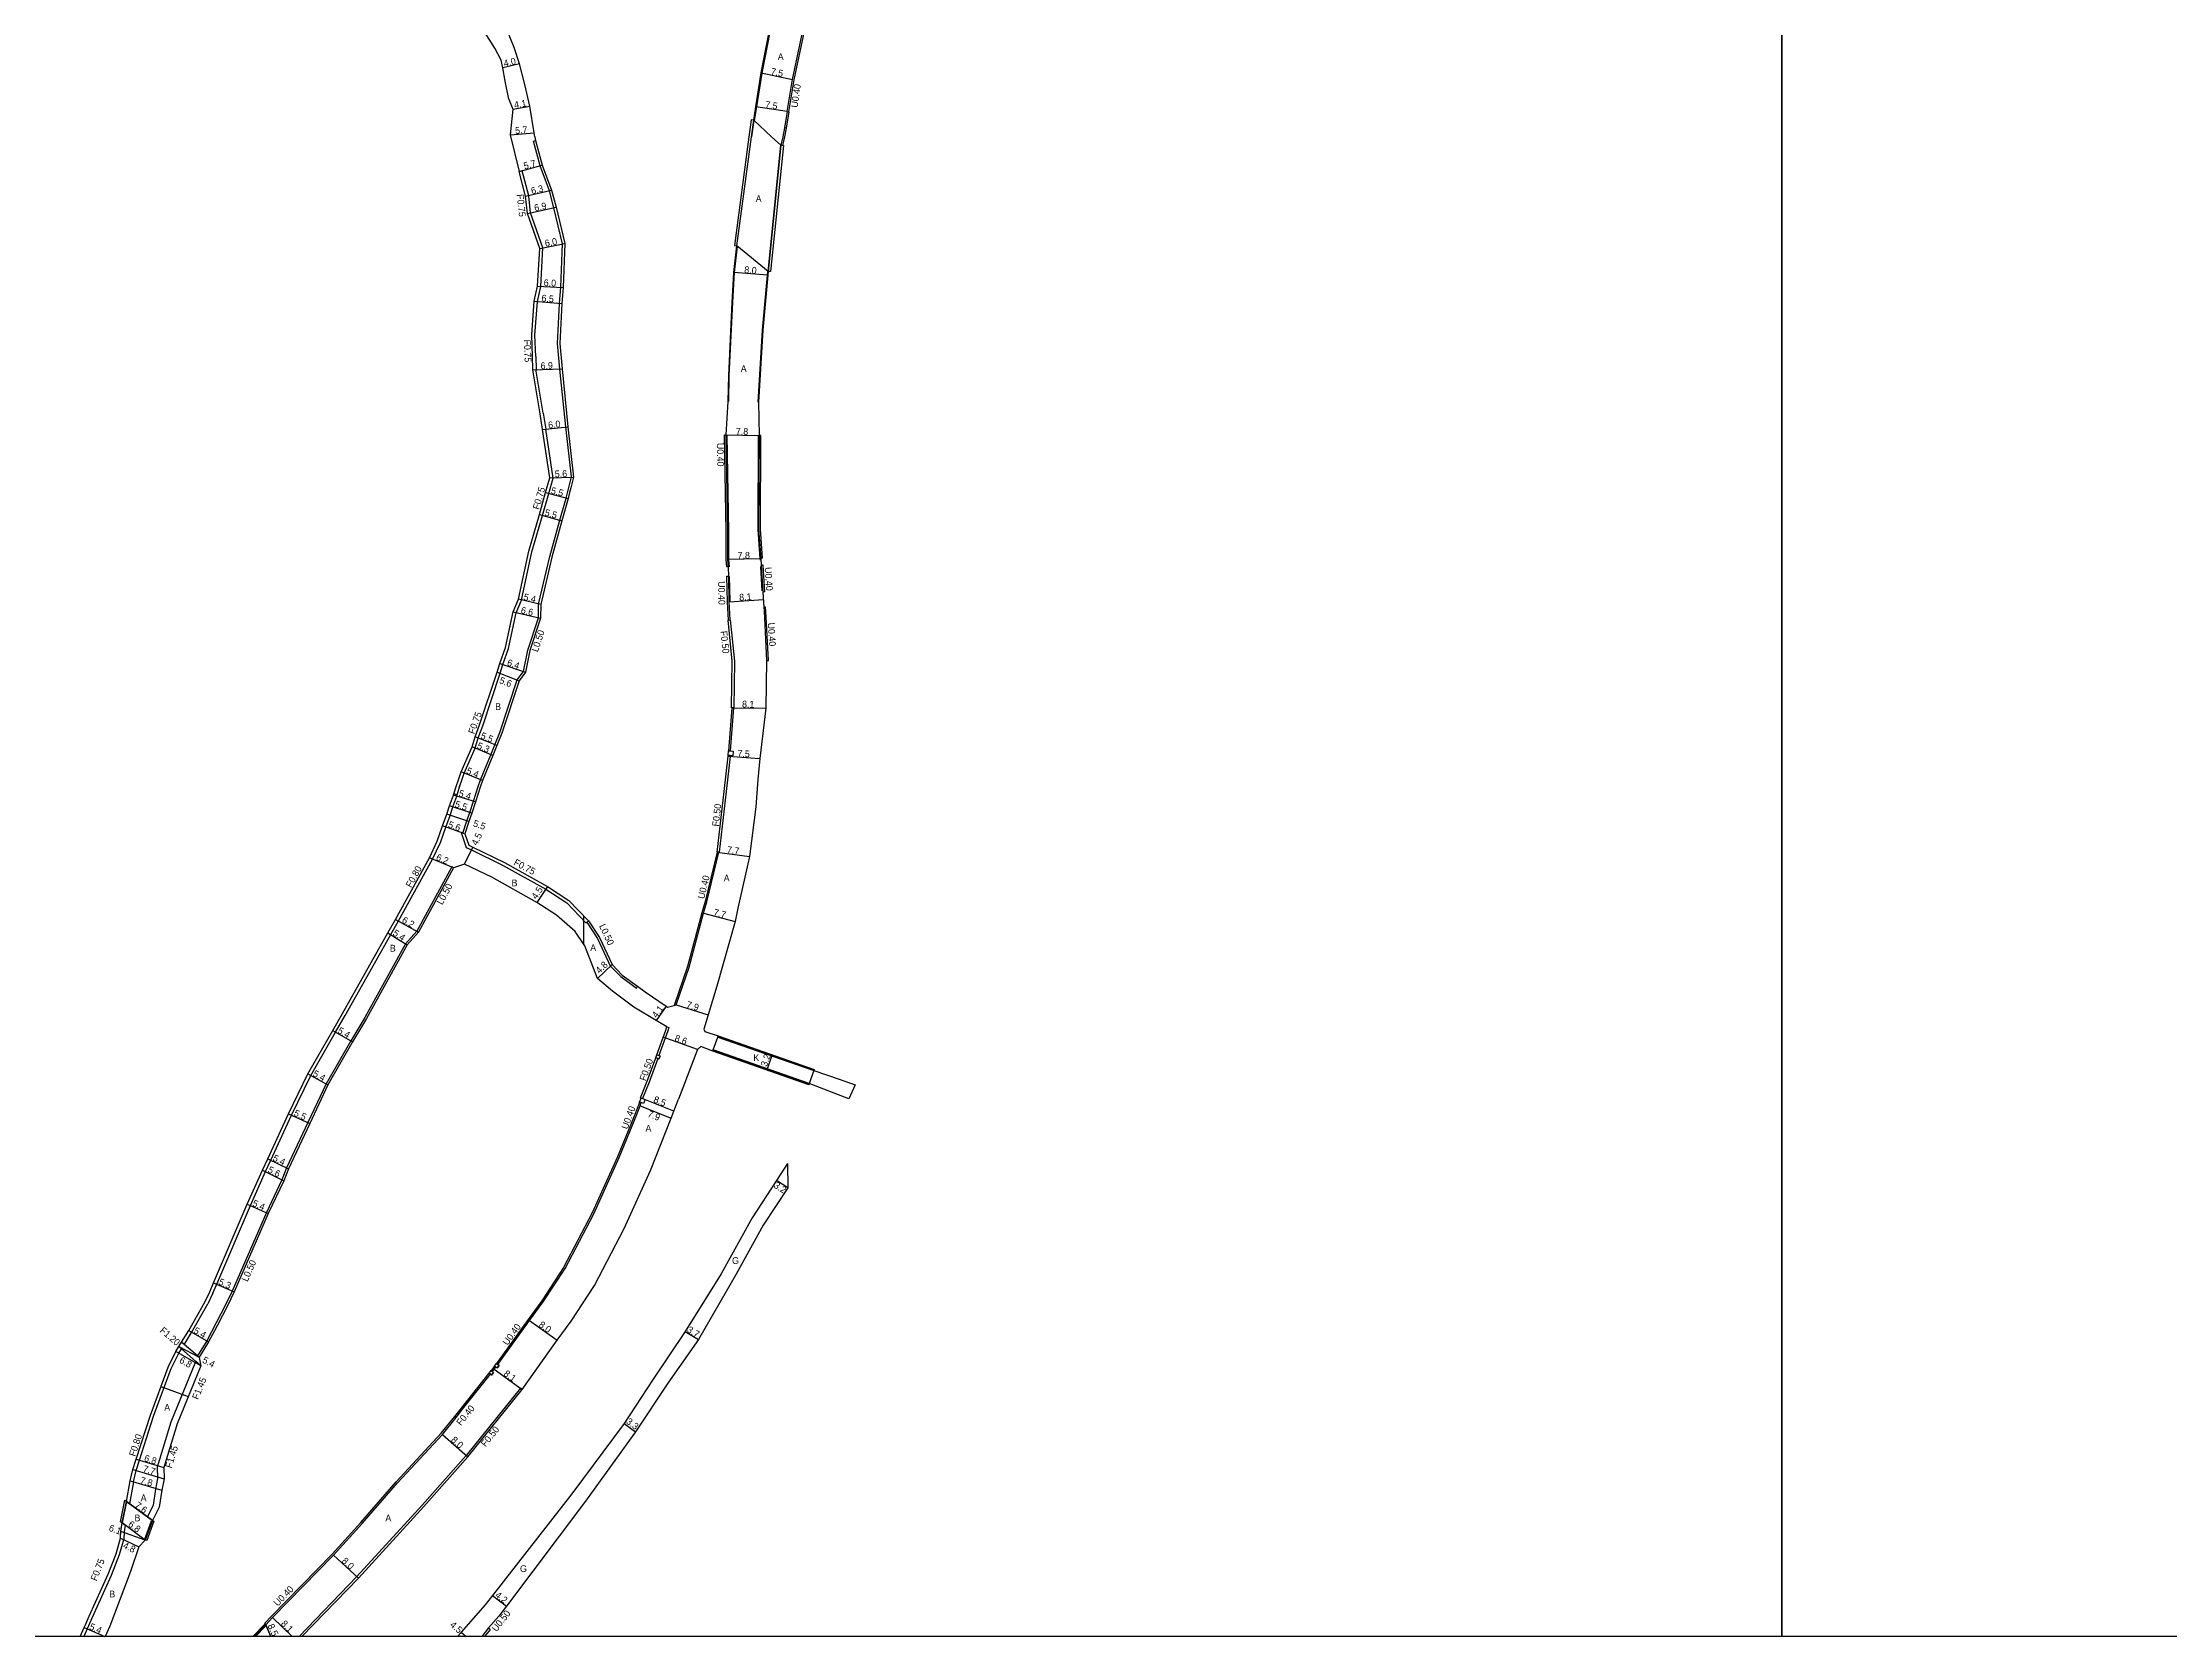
# Model space of a CAD drawing. Header units: metres. Extents: x -20002 to -16000, y -111000 to -108000.
# Drawn here: x -17210 to -16709, y -111000 to -110624 of the extents above; entities that cross this region are included whole.
import ezdxf

# ---------------------------------------------------------------- set-up
doc = ezdxf.new("R2010")
doc.units = ezdxf.units.M
doc.header["$LTSCALE"] = 2.5
for name, color, linetype in [('側溝・桝', 7, 'Continuous'), ('図郭', 7, 'Continuous'), ('幅員', 7, 'Continuous'), ('歩道・分離帯・安全施設', 7, 'Continuous'), ('舗装', 7, 'Continuous'), ('道路', 7, 'Continuous')]:
    doc.layers.add(name, color=color, linetype=linetype)
doc.styles.get("Standard").update_dxf_attribs({"font": ''})
doc.styles.get('Standard').set_extended_font_data('@MS PGothic')

msp = doc.modelspace()

# ---------------------------------------------------------------- linework, layer by layer
at = {"layer": '側溝・桝'}
for points in [[(-17034.22, -110640.34), (-17032.98, -110632.81), (-17026.93, -110604.19), (-17022.39, -110582.44), (-17018.3, -110562.9), (-17017.44, -110559.78)], [(-17034.62, -110640.28), (-17035.24, -110644.14)], [(-17111.11, -110810.52), (-17110.15, -110807.59), (-17109.5, -110805.6), (-17108.64, -110802.97), (-17107.51, -110799.52), (-17106.97, -110797.93), (-17104.49, -110791.99), (-17103.54, -110789.63), (-17102.37, -110786.72), (-17098.27, -110774.3), (-17096.78, -110772.34), (-17095.79, -110767.3), (-17093.3, -110759.73), (-17093.25, -110756.49), (-17090.6, -110745.23), (-17088.26, -110736.67), (-17086.77, -110731.46), (-17085.52, -110726.47), (-17086.83, -110714.66), (-17088.21, -110701.03), (-17088.76, -110694.97), (-17088.3, -110685.52), (-17087.98, -110681.72), (-17087.59, -110671.44), (-17089.62, -110662.98), (-17090.66, -110658.94), (-17092.84, -110653.06), (-17094.45, -110647.22), (-17093.96, -110647.11)], [(-17035.24, -110646.22), (-17035.71, -110648.27), (-17036.11, -110648.23)], [(-17034.85, -110644.22), (-17035.24, -110646.22)], [(-17097.14, -110654.22), (-17097.87, -110654.38)], [(-17093.93, -110698.05), (-17094.1, -110692.99), (-17093.52, -110685.09), (-17092.73, -110681.55), (-17092.22, -110672.43), (-17095.15, -110664.14), (-17095.57, -110660.12), (-17097.14, -110654.22)], [(-17093.93, -110698.05), (-17093.86, -110701.09)], [(-17092.17, -110711.44), (-17093.79, -110701.55), (-17093.86, -110701.09)], [(-17092.17, -110711.44), (-17091.55, -110715.2)], [(-17111.87, -110799.51), (-17111.52, -110798.43), (-17110.79, -110796.32), (-17108.22, -110790.42), (-17107.47, -110788), (-17106.44, -110785.18), (-17102.33, -110772.74), (-17101.67, -110770.74), (-17100.32, -110766.92), (-17098.51, -110758.53), (-17097.28, -110755.54), (-17094.81, -110744.13), (-17092.35, -110735.54), (-17090.87, -110730.36), (-17089.84, -110726.75), (-17091.55, -110715.2)], [(-17048.46, -110747.68), (-17048.86, -110747.69), (-17049, -110745.95), (-17048.99, -110739.44), (-17049.43, -110716.53), (-17049.03, -110716.52)], [(-17040.41, -110745.65), (-17040.94, -110738.81), (-17040.83, -110716.72), (-17041.23, -110716.72)], [(-17040.41, -110745.65), (-17040.81, -110745.68)], [(-17040.31, -110747.27), (-17040.71, -110747.29)], [(-17039.92, -110753.6), (-17040.31, -110747.27)], [(-17048.43, -110760.22), (-17048.71, -110755.94), (-17048.81, -110749.99), (-17048.82, -110749.85), (-17048.42, -110749.85)], [(-17039.92, -110753.6), (-17040.32, -110753.63)], [(-17039.71, -110757.16), (-17040.11, -110757.19)], [(-17039.45, -110769.77), (-17039.05, -110769.74), (-17039.65, -110758.11), (-17039.71, -110757.16)], [(-17048.03, -110760.2), (-17047.06, -110769.9), (-17047.22, -110780.94)], [(-17048.35, -110791.05), (-17047.62, -110780.92)], [(-17048.03, -110792.18), (-17048.04, -110792.31), (-17048.04, -110792.41), (-17048.98, -110800.71), (-17050.65, -110815.02)], [(-17170.07, -110918.99), (-17169.17, -110916.9), (-17161.22, -110898.37), (-17157.65, -110890.3), (-17156.41, -110887.62), (-17151.51, -110877.03), (-17146.96, -110867.64), (-17141.13, -110857.47), (-17138.84, -110853.48), (-17128.08, -110834.37), (-17126.3, -110831.22), (-17118.3, -110816.65), (-17116.4, -110812.68), (-17115.15, -110809.05), (-17114.14, -110806.3), (-17113.49, -110804.31), (-17112.56, -110801.79), (-17112.46, -110801.47), (-17112.51, -110801.46), (-17113.22, -110801.23)], [(-17111.87, -110799.51), (-17112.51, -110801.46)], [(-17111.55, -110810.36), (-17110.31, -110813.87), (-17109.09, -110814.46), (-17101.6, -110818.1), (-17091.56, -110823.72), (-17086.57, -110826.94), (-17082.07, -110831.63)], [(-17110.63, -110810.69), (-17111.11, -110810.52), (-17111.55, -110810.36)], [(-17051.15, -110814.95), (-17053.98, -110826.6), (-17054.71, -110829.27), (-17058.15, -110841.99), (-17061.26, -110851.14)], [(-17050.65, -110815.02), (-17050.75, -110815)], [(-17113.73, -110818.44), (-17122.01, -110833.58), (-17124.63, -110836.58), (-17134.24, -110854), (-17137.57, -110859.5), (-17143.38, -110869.64), (-17147.69, -110878.78), (-17152.74, -110889.45), (-17153.84, -110892.3), (-17157.46, -110899.98), (-17165.51, -110918.52), (-17167.07, -110921.74), (-17171.53, -110930.29), (-17173.74, -110933.83)], [(-17113.29, -110818.68), (-17113.73, -110818.44)], [(-17082.07, -110831.63), (-17081.87, -110831.47), (-17081.48, -110831.16)], [(-17081.87, -110831.47), (-17079.32, -110835.33), (-17076.33, -110841.78), (-17073.87, -110844.35), (-17070.19, -110847.03), (-17069.9, -110846.63)], [(-17062.53, -110856.38), (-17062.79, -110857.14), (-17064.89, -110862.94)], [(-17063, -110856.22), (-17062.53, -110856.38)], [(-17065.16, -110863.69), (-17067.16, -110869.21), (-17068.75, -110873.12)], [(-17069.42, -110873.94), (-17069.69, -110874.67), (-17070.85, -110877.64), (-17074.62, -110886.82), (-17080.6, -110900.09), (-17087.34, -110912.95), (-17092.51, -110920.85), (-17095.68, -110925.24), (-17103.19, -110935.6)], [(-17176.87, -110931.13), (-17176.8, -110931.02), (-17175.1, -110928.27), (-17171.31, -110921.52)], [(-17170.07, -110918.99), (-17171.31, -110921.52)], [(-17188.82, -110963.49), (-17188.21, -110960.83), (-17187.42, -110958.41), (-17184.05, -110948.06), (-17179.91, -110936.81), (-17178.14, -110933.18), (-17177.51, -110932.16)], [(-17172.92, -110936.12), (-17174.07, -110935.12), (-17177.51, -110932.16), (-17178.12, -110931.63)], [(-17173.3, -110934.2), (-17173.74, -110933.83), (-17176.87, -110931.13), (-17177.48, -110930.6)], [(-17184.35, -110972.66), (-17185.54, -110971.79), (-17184.12, -110969.01), (-17183.54, -110965.22), (-17183.06, -110962.73), (-17183.14, -110959.97), (-17179.89, -110949.37), (-17174.07, -110935.12)], [(-17111.47, -110946.12), (-17104.91, -110937.86)], [(-17103.63, -110936.21), (-17104.44, -110937.28)], [(-17097.12, -110941.72), (-17097.52, -110941.42), (-17110.31, -110957.33), (-17120.69, -110969.05), (-17136.12, -110985.89), (-17149.76, -111000)], [(-17157.75, -110997), (-17157.8, -110996.89), (-17156.28, -110995.23), (-17141.95, -110980.57), (-17135.17, -110973.1), (-17126.86, -110963.5), (-17116.22, -110952.08), (-17113.03, -110948.08)], [(-17112.72, -110948.33), (-17111.16, -110946.37)], [(-17188.82, -110963.49), (-17189.75, -110968.68)], [(-17190.47, -110968.15), (-17189.75, -110968.68)], [(-17191.5, -110973.23), (-17190.81, -110973.73), (-17191.03, -110975.3), (-17191.1, -110976.93), (-17192.19, -110980.76), (-17194.09, -110985.61), (-17198.58, -110995.5), (-17199.74, -110998.21), (-17200.53, -111000)], [(-17105.05, -110997.99), (-17104.67, -110998.32), (-17105.98, -111000)]]:
    msp.add_lwpolyline(points, dxfattribs=at)
for points in [[(-17048.45, -110791.04), (-17048.35, -110791.05), (-17047.95, -110791.08), (-17047.35, -110791.12), (-17047.43, -110792.22), (-17048.03, -110792.18), (-17048.53, -110792.14)], [(-17065.36, -110862.77), (-17064.89, -110862.94), (-17064.61, -110863.04), (-17064.88, -110863.79), (-17065.16, -110863.69), (-17065.63, -110863.52)], [(-17069.08, -110873), (-17068.75, -110873.12), (-17068.14, -110873.34), (-17068.48, -110874.28), (-17069.04, -110874.07), (-17069.42, -110873.94)], [(-17104.91, -110937.86), (-17104.44, -110937.28), (-17104.13, -110937.53), (-17103.85, -110937.74), (-17104.32, -110938.33), (-17104.59, -110938.11)], [(-17103.63, -110936.21), (-17103.19, -110935.6), (-17102.58, -110936.04), (-17103.02, -110936.65), (-17103.3, -110936.44)]]:
    msp.add_lwpolyline(points, close=True, dxfattribs=at)
at = {"layer": '図郭'}
for points in [[(-17600, -110400), (-16800, -110400), (-16800, -111000), (-17600, -111000)], [(-16800, -110400), (-16000, -110400), (-16000, -111000), (-16800, -111000)]]:
    msp.add_lwpolyline(points, close=True, dxfattribs=at)
at = {"layer": '幅員'}
for points in [[(-17097.77, -110628.99), (-17101.66, -110629.94)], [(-17040.71, -110631.15), (-17033.37, -110632.73)], [(-17099.33, -110639.68), (-17095.28, -110639.02)], [(-17034.62, -110640.28), (-17042.03, -110639.12)], [(-17099.95, -110645.79), (-17094.28, -110645.26)], [(-17097.87, -110654.38), (-17092.37, -110652.91)], [(-17096.31, -110660.24), (-17090.18, -110658.79)], [(-17095.88, -110664.3), (-17089.14, -110662.86)], [(-17092.98, -110672.54), (-17087.09, -110671.39)], [(-17093.47, -110681.45), (-17087.48, -110681.75)], [(-17039.2, -110678.9), (-17047.18, -110678.26)], [(-17094.28, -110685.01), (-17087.8, -110685.56)], [(-17094.6, -110701.21), (-17087.71, -110700.98)], [(-17092.29, -110715.3), (-17086.33, -110714.61)], [(-17049.03, -110716.52), (-17041.23, -110716.72)], [(-17090.61, -110726.7), (-17085.01, -110726.51)], [(-17091.59, -110730.15), (-17086.29, -110731.59)], [(-17093.07, -110735.33), (-17087.78, -110736.81)], [(-17040.8, -110745.8), (-17048.6, -110745.93)], [(-17092.75, -110756.55), (-17098, -110755.32)], [(-17048.31, -110755.93), (-17040.23, -110755.4)], [(-17099.23, -110758.31), (-17092.8, -110759.82)], [(-17103.04, -110772.5), (-17097.82, -110774.54)], [(-17102.38, -110770.5), (-17096.32, -110772.55)], [(-17047.72, -110780.91), (-17039.62, -110781.03)], [(-17103.07, -110789.81), (-17108.18, -110787.76)], [(-17104.02, -110792.18), (-17108.92, -110790.16)], [(-17048.54, -110792.37), (-17041.06, -110792.91)], [(-17106.5, -110798.1), (-17111.49, -110796.05)], [(-17108.16, -110803.13), (-17113.32, -110801.53)], [(-17109.67, -110807.74), (-17114.9, -110806.04)], [(-17109.02, -110805.76), (-17114.25, -110804.05)], [(-17110.63, -110810.69), (-17115.9, -110808.78)], [(-17113.29, -110818.68), (-17119.01, -110816.29)], [(-17110.73, -110817.83), (-17108.76, -110813.78)], [(-17051.15, -110814.95), (-17043.51, -110815.97)], [(-17091.17, -110823.08), (-17093.67, -110826.82)], [(-17127, -110830.83), (-17121.6, -110833.87)], [(-17054.32, -110829.37), (-17046.89, -110831.37)], [(-17128.78, -110833.98), (-17124.22, -110836.87)], [(-17075.92, -110841.5), (-17079.38, -110844.82)], [(-17063.16, -110851.33), (-17065.55, -110854.66)], [(-17060.79, -110851.01), (-17053.24, -110853.33)], [(-17141.82, -110857.07), (-17137.14, -110859.76)], [(-17055.78, -110861.57), (-17063.86, -110858.65)], [(-17039.29, -110866.09), (-17038.24, -110863.07)], [(-17147.67, -110867.27), (-17142.93, -110869.87)], [(-17061.31, -110876.07), (-17069.21, -110872.94)], [(-17152.23, -110876.69), (-17147.24, -110879)], [(-17069.31, -110874.82), (-17061.97, -110877.72)], [(-17157.14, -110887.29), (-17152.28, -110889.65)], [(-17158.38, -110889.97), (-17153.38, -110892.5)], [(-17034.45, -110894.19), (-17037.14, -110892.45)], [(-17161.96, -110898.05), (-17157, -110900.19)], [(-17169.91, -110916.58), (-17165.06, -110918.73)], [(-17175.79, -110927.86), (-17171.1, -110930.53)], [(-17095.36, -110925.47), (-17088.86, -110930.13)], [(-17058.67, -110928.03), (-17055.51, -110929.95)], [(-17172.92, -110936.12), (-17178.84, -110932.79)], [(-17178.12, -110931.63), (-17173.32, -110934.1)], [(-17103.69, -110936.97), (-17097.12, -110941.72)], [(-17115.91, -110952.35), (-17109.93, -110957.65)], [(-17073.06, -110949.73), (-17070.42, -110951.7)], [(-17188.18, -110958.16), (-17181.68, -110960.16)], [(-17189.6, -110963.31), (-17182.11, -110965.47)], [(-17188.98, -110960.62), (-17181.61, -110962.85)], [(-17184.35, -110972.66), (-17190.47, -110968.15)], [(-17186.03, -110977.26), (-17191.5, -110973.23)], [(-17191.84, -110976.81), (-17187.51, -110978.88)], [(-17186.03, -110977.26), (-17191.78, -110975.23)], [(-17141.65, -110980.83), (-17135.75, -110986.23)], [(-17104.1, -110990.3), (-17100.79, -110992.89)], [(-17200.43, -110997.91), (-17195.58, -111000)], [(-17156.38, -111000), (-17157.62, -110997.29)], [(-17155.99, -110995.51), (-17151.39, -111000)], [(-17111.52, -110998.99), (-17110.37, -111000)]]:
    msp.add_lwpolyline(points, dxfattribs=at)
at = {"layer": '歩道・分離帯・安全施設'}
for points in [[(-17017.08, -110530.72), (-17021.36, -110542.98), (-17026.33, -110560.96), (-17030.46, -110580.76), (-17035.02, -110602.54), (-17040.56, -110631.18), (-17041.88, -110639.14), (-17042.39, -110642.38)], [(-17048.4, -110708.67), (-17048.26, -110702.53), (-17047.45, -110685.34), (-17047.03, -110678.27), (-17046.35, -110672.12)], [(-17039.26, -110677.96), (-17039.35, -110678.88), (-17040.5, -110691.82), (-17041.56, -110708.84)], [(-17048.88, -110716.52), (-17048.44, -110739.44), (-17048.45, -110745.93), (-17048.31, -110747.65)], [(-17040.93, -110746.09), (-17040.95, -110745.81), (-17041.49, -110738.83), (-17041.38, -110716.72)], [(-17040.49, -110753.34), (-17040.84, -110747.56)], [(-17048.27, -110749.92), (-17048.26, -110749.98), (-17048.17, -110755.79)], [(-17186.11, -110977.04), (-17184.53, -110972.71)], [(-17157.59, -110997.48), (-17160.04, -111000)]]:
    msp.add_lwpolyline(points, dxfattribs=at)
at = {"layer": '舗装'}
for points in [[(-17082.62, -110830), (-17082.67, -110836.61)], [(-17182.33, -110941.06), (-17175.89, -110943.41)]]:
    msp.add_lwpolyline(points, dxfattribs=at)
at = {"layer": '道路'}
for points in [[(-17042.51, -110642.32), (-17042.03, -110639.12), (-17040.71, -110631.15), (-17035.16, -110602.51), (-17030.61, -110580.73), (-17026.47, -110560.92), (-17021.5, -110542.93), (-17016.76, -110529.33), (-17015.12, -110524.64), (-17010.68, -110514.38)], [(-17034.62, -110640.28), (-17033.37, -110632.73), (-17027.33, -110604.11), (-17022.78, -110582.36), (-17018.69, -110562.81), (-17017.82, -110559.64)], [(-17100.25, -110637.36), (-17101.12, -110633.13), (-17101.66, -110629.94), (-17102.11, -110628.16), (-17103.55, -110625.29), (-17107.16, -110619.54), (-17110.28, -110614.33), (-17112.66, -110609.95), (-17114.38, -110606.58), (-17116.62, -110600.33), (-17118.73, -110593.9), (-17118.98, -110593.15), (-17120.64, -110586.26)], [(-17094.1, -110646.22), (-17094.28, -110645.26), (-17095.28, -110639.02), (-17096.46, -110633.89), (-17097.77, -110628.99), (-17099.05, -110625.14), (-17100.6, -110621.34), (-17102.87, -110616.98), (-17105.91, -110611.89), (-17108.22, -110607.66), (-17109.78, -110604.59), (-17111.89, -110598.7), (-17113.89, -110592.6), (-17114.3, -110589.75)], [(-17100.25, -110637.36), (-17099.33, -110639.68), (-17099.95, -110645.79), (-17097.87, -110654.38)], [(-17042.51, -110642.32), (-17043.03, -110646.22)], [(-17034.62, -110640.28), (-17034.22, -110640.34), (-17034.85, -110644.22), (-17035.24, -110644.14), (-17035.65, -110646.22)], [(-17094.1, -110646.22), (-17093.96, -110647.11), (-17092.37, -110652.91), (-17090.18, -110658.79), (-17089.14, -110662.86), (-17087.09, -110671.39), (-17087.48, -110681.75), (-17087.8, -110685.56), (-17088.26, -110694.96), (-17087.71, -110700.98), (-17086.33, -110714.61), (-17085.01, -110726.51), (-17085.65, -110729.07), (-17085.92, -110730.14)], [(-17048.55, -110708.66), (-17048.41, -110702.52), (-17047.6, -110685.34), (-17047.18, -110678.26), (-17046.48, -110671.95), (-17043.03, -110646.22)], [(-17035.65, -110646.22), (-17036.11, -110648.23)], [(-17039.11, -110677.97), (-17036.11, -110648.23)], [(-17094.68, -110698.01), (-17094.85, -110692.97), (-17094.28, -110685.01), (-17093.47, -110681.45), (-17092.98, -110672.54), (-17095.88, -110664.3), (-17096.31, -110660.24), (-17097.87, -110654.38)], [(-17039.11, -110677.97), (-17039.2, -110678.9), (-17040.35, -110691.83), (-17041.41, -110708.85)], [(-17092.29, -110715.3), (-17092.91, -110711.56), (-17094.53, -110701.67), (-17094.6, -110701.21), (-17094.68, -110698.01)], [(-17041.41, -110708.85), (-17041.23, -110716.72), (-17041.34, -110738.82), (-17040.81, -110745.68), (-17040.8, -110745.8), (-17040.71, -110747.29), (-17040.32, -110753.63), (-17040.11, -110757.19), (-17040.05, -110758.13), (-17039.45, -110769.77), (-17039.62, -110781.03), (-17041.06, -110792.91), (-17041.5, -110797.85), (-17042.02, -110804.27), (-17043.51, -110815.97), (-17046.23, -110828.22), (-17046.89, -110831.37), (-17051.17, -110846.62), (-17053.24, -110853.33), (-17054.3, -110856.77), (-17054.05, -110857.31), (-17050.9, -110858.33), (-17051, -110858.62), (-17028.34, -110866.52), (-17022.38, -110868.53), (-17018.6, -110869.87)], [(-17048.45, -110747.76), (-17048.6, -110745.93), (-17048.59, -110739.44), (-17049.03, -110716.52), (-17048.55, -110708.66)], [(-17113.22, -110801.23), (-17112.58, -110799.28), (-17112.23, -110798.19), (-17111.49, -110796.05), (-17108.92, -110790.16), (-17108.18, -110787.76), (-17107.15, -110784.94), (-17103.04, -110772.5), (-17102.38, -110770.5), (-17101.04, -110766.72), (-17099.23, -110758.31), (-17098, -110755.32), (-17095.54, -110743.95), (-17093.07, -110735.33), (-17091.59, -110730.15), (-17090.61, -110726.7), (-17092.29, -110715.3)], [(-17085.92, -110730.14), (-17086.29, -110731.59), (-17087.78, -110736.81), (-17090.12, -110745.36), (-17092.75, -110756.55), (-17092.8, -110759.82), (-17095.3, -110767.43), (-17096.32, -110772.55), (-17097.82, -110774.54), (-17101.9, -110786.89), (-17103.07, -110789.81), (-17104.02, -110792.18), (-17106.5, -110798.1), (-17107.03, -110799.68), (-17108.16, -110803.13), (-17109.02, -110805.76), (-17109.67, -110807.74), (-17110.63, -110810.69), (-17109.71, -110813.33), (-17108.76, -110813.78), (-17101.26, -110817.43), (-17091.17, -110823.08), (-17086.09, -110826.35), (-17081.48, -110831.16), (-17078.88, -110835.08), (-17075.92, -110841.5), (-17073.54, -110843.97), (-17069.9, -110846.63), (-17068.1, -110847.93), (-17063.16, -110851.33), (-17062.82, -110851.56), (-17061.26, -110851.14), (-17060.79, -110851.01), (-17057.77, -110842.1), (-17054.32, -110829.37), (-17053.6, -110826.69), (-17050.75, -110815), (-17051.15, -110814.95), (-17049.47, -110800.66), (-17048.54, -110792.37), (-17048.53, -110792.14), (-17048.45, -110791.04), (-17048.35, -110791.05), (-17047.95, -110791.08), (-17047.22, -110780.94), (-17047.62, -110780.92), (-17047.72, -110780.91), (-17047.56, -110769.91), (-17048.53, -110760.23), (-17048.43, -110760.22), (-17048.03, -110760.2), (-17048.31, -110755.93), (-17048.41, -110749.98), (-17048.45, -110747.76)], [(-17170.8, -110918.68), (-17169.91, -110916.58), (-17161.96, -110898.05), (-17158.38, -110889.97), (-17157.14, -110887.29), (-17152.23, -110876.69), (-17147.67, -110867.27), (-17141.82, -110857.07), (-17139.54, -110853.08), (-17128.78, -110833.98), (-17127, -110830.83), (-17119.01, -110816.29), (-17117.15, -110812.38), (-17115.9, -110808.78), (-17114.9, -110806.04), (-17114.25, -110804.05), (-17113.32, -110801.53), (-17113.22, -110801.23)], [(-17115.91, -110952.35), (-17112.72, -110948.33), (-17113.03, -110948.08), (-17111.47, -110946.12), (-17111.16, -110946.37), (-17104.59, -110938.11), (-17104.32, -110938.33), (-17103.85, -110937.74), (-17104.13, -110937.53), (-17103.69, -110936.97), (-17103.3, -110936.44), (-17103.02, -110936.65), (-17102.58, -110936.04), (-17102.86, -110935.83), (-17095.36, -110925.47), (-17092.18, -110921.07), (-17087, -110913.16), (-17080.24, -110900.27), (-17074.26, -110886.98), (-17070.48, -110877.79), (-17069.31, -110874.82), (-17069.04, -110874.07), (-17069.42, -110873.94), (-17069.08, -110873), (-17069.21, -110872.94), (-17067.63, -110869.03), (-17065.63, -110863.52), (-17065.36, -110862.77), (-17063.26, -110856.97), (-17063, -110856.22), (-17065.55, -110854.66), (-17070.82, -110851.51), (-17075.82, -110847.79), (-17079.38, -110844.82), (-17082.38, -110837.04), (-17084.62, -110833.67), (-17089.03, -110829.86), (-17093.67, -110826.82), (-17104.3, -110820.89), (-17110.73, -110817.83), (-17113.29, -110818.68), (-17121.6, -110833.87), (-17124.22, -110836.87), (-17133.81, -110854.25), (-17137.14, -110859.76), (-17142.93, -110869.87), (-17147.24, -110879), (-17152.28, -110889.65), (-17153.38, -110892.5), (-17157, -110900.19), (-17165.06, -110918.73), (-17166.63, -110921.97), (-17169.01, -110926.54), (-17169.71, -110927.88)], [(-17020.09, -110873.18), (-17029.39, -110869.54), (-17052.05, -110861.64), (-17052.15, -110861.92), (-17054.98, -110860.85), (-17055.78, -110861.57), (-17060.21, -110873.23)], [(-17149.06, -111000), (-17135.75, -110986.23), (-17120.32, -110969.38), (-17109.93, -110957.65), (-17097.12, -110941.72), (-17088.86, -110930.13), (-17085.58, -110925.61), (-17080.09, -110917.21), (-17073.04, -110903.76), (-17066.88, -110890.09), (-17061.97, -110877.72), (-17061.31, -110876.07), (-17060.21, -110873.23)], [(-17018.6, -110869.87), (-17020.09, -110873.18)], [(-17034.54, -110888.44), (-17037.14, -110892.45), (-17042.86, -110901.28), (-17050.21, -110914.43), (-17058.67, -110928.03), (-17066.38, -110939.54), (-17073.06, -110949.73), (-17085.39, -110966.37), (-17104.1, -110990.3), (-17105.84, -110992.52), (-17111.52, -110998.99), (-17111.62, -110999.11), (-17112.4, -111000)], [(-17034.54, -110888.44), (-17034.45, -110894.19)], [(-17034.45, -110894.19), (-17040.27, -110902.98), (-17046.68, -110914.53), (-17055.51, -110929.95), (-17062.8, -110940.28), (-17070.42, -110951.7), (-17082.16, -110968.08), (-17100.79, -110992.89), (-17102.61, -110995.2), (-17105.05, -110997.99), (-17106.61, -111000)], [(-17190.47, -110968.15), (-17189.6, -110963.31), (-17188.98, -110960.62), (-17188.18, -110958.16), (-17184.8, -110947.79), (-17180.65, -110936.5), (-17178.84, -110932.79), (-17178.12, -110931.63), (-17177.48, -110930.6), (-17175.79, -110927.86), (-17172.01, -110921.13), (-17170.8, -110918.68)], [(-17169.71, -110927.88), (-17171.1, -110930.53), (-17173.32, -110934.1), (-17173.3, -110934.2), (-17172.92, -110936.12), (-17178.52, -110949.85), (-17181.68, -110960.16), (-17181.61, -110962.85), (-17182.11, -110965.47), (-17182.73, -110969.47), (-17184.35, -110972.66), (-17186.03, -110977.26), (-17187.51, -110978.88), (-17189.51, -110984.69), (-17194.42, -110997.6), (-17195.45, -111000)], [(-17160.25, -111000), (-17157.62, -110997.29), (-17155.99, -110995.51), (-17141.65, -110980.83), (-17134.87, -110973.37), (-17126.57, -110963.78), (-17115.91, -110952.35)], [(-17200.21, -110997.4), (-17199.49, -110995.73), (-17199.26, -110995.19), (-17194.78, -110985.32), (-17192.9, -110980.52), (-17191.84, -110976.81), (-17191.78, -110975.23), (-17191.5, -110973.23), (-17190.47, -110968.15)], [(-17201.35, -111000), (-17200.43, -110997.91), (-17200.21, -110997.4)], [(-17160.67, -111000), (-17157.75, -110997)], [(-17157.75, -110997), (-17157.62, -110997.29), (-17160.25, -111000)], [(-17160.25, -111000), (-17157.62, -110997.29), (-17156.38, -111000)]]:
    msp.add_lwpolyline(points, dxfattribs=at)
for points in [[(-17043.03, -110646.22), (-17042.51, -110642.32), (-17043.1, -110642.24), (-17043.64, -110646.22), (-17047.07, -110671.87), (-17046.48, -110671.95)], [(-17038.28, -110646.22), (-17036.11, -110648.23), (-17039.11, -110677.97), (-17046.48, -110671.95), (-17043.03, -110646.22), (-17042.51, -110642.32)], [(-17035.51, -110648.29), (-17038.51, -110678.04), (-17039.11, -110677.97), (-17036.11, -110648.23)], [(-17029.49, -110869.83), (-17052.15, -110861.92), (-17052.05, -110861.64), (-17029.39, -110869.54)], [(-17051, -110858.62), (-17028.34, -110866.52), (-17029.39, -110869.54), (-17052.05, -110861.64)], [(-17028.24, -110866.24), (-17028.34, -110866.52), (-17051, -110858.62), (-17050.9, -110858.33)], [(-17191.86, -110972.97), (-17190.82, -110967.85), (-17190.47, -110968.15), (-17191.5, -110973.23)], [(-17191.5, -110973.23), (-17190.47, -110968.15), (-17184.35, -110972.66), (-17186.03, -110977.26)], [(-17184.35, -110972.66), (-17183.98, -110972.8), (-17185.65, -110977.4), (-17186.03, -110977.26)]]:
    msp.add_lwpolyline(points, close=True, dxfattribs=at)

# ---------------------------------------------------------------- texts
at = {"layer": '側溝・桝'}
for s, rotation, p in [('U0.40', 81.5411, (-17032.19, -110639.43)), ('F0.75', 276.0693, (-17098.42, -110659.84)), ('F0.75', 271.8467, (-17096.71, -110694.08)), ('U0.40', 271.0839, (-17051.2, -110718.44)), ('F0.75', 74.045, (-17093.13, -110734.28)), ('U0.40', 273.4858, (-17039.91, -110747.78)), ('U0.40', 270.9746, (-17050.91, -110751.07)), ('L0.50', 71.8009, (-17093.43, -110767.88)), ('F0.50', 275.7456, (-17050.37, -110762.86)), ('U0.40', 273.4858, (-17039.2, -110760.88)), ('F0.75', 70.0455, (-17108.41, -110787.26)), ('F0.50', 83.5991, (-17050.73, -110808.99)), ('F0.75', 331.9739, (-17099.29, -110817.91)), ('F0.80', 61.2211, (-17123.29, -110823.49)), ('L0.50', 61.3355, (-17116, -110827.54)), ('U0.40', 76.3059, (-17054.2, -110826.12)), ('L0.50', 294.8278, (-17079.02, -110832.37)), ('F0.50', 70.0889, (-17068, -110869.07)), ('U0.40', 70.0036, (-17072.27, -110880.49)), ('L0.50', 66.5062, (-17161.9, -110916.43)), ('F1.20', 319.2093, (-17182.74, -110928.04)), ('U0.40', 54.0958, (-17100.57, -110931.48)), ('F1.45', 67.7955, (-17173.57, -110944.25)), ('F0.40', 51.216, (-17111.56, -110950.4)), ('F0.80', 71.955, (-17188.4, -110957.66)), ('F0.50', 51.216, (-17105.76, -110955.39)), ('F1.45', 72.9536, (-17179.84, -110960.42)), ('F0.75', 68.5685, (-17197.51, -110987.04)), ('U0.40', 45.6806, (-17154.79, -110993)), ('U0.50', 52.1786, (-17103.18, -110999.01))]:
    msp.add_text(s, height=1.6, rotation=rotation, dxfattribs=at).set_placement(p)
at = {"layer": '幅員'}
for s, rotation, p in [('4.0', 13.7125, (-17101.3, -110629.74)), ('7.5', 347.8533, (-17038.58, -110631.51)), ('4.1', 9.1716, (-17098.9, -110639.51)), ('7.5', 351.0985, (-17039.89, -110639.35)), ('5.7', 5.2755, (-17098.72, -110645.57)), ('5.7', 14.9342, (-17096.55, -110653.92)), ('6.3', 13.292, (-17094.83, -110659.79)), ('6.9', 12.0916, (-17094.09, -110663.82)), ('6.0', 11.0271, (-17091.62, -110672.17)), ('8.0', 355.399, (-17044.78, -110678.35)), ('6.0', 357.0663, (-17092.07, -110681.42)), ('6.5', 355.215, (-17092.62, -110685.05)), ('6.9', 1.9203, (-17092.76, -110701.05)), ('6.0', 6.686, (-17090.91, -110715.04)), ('7.8', 358.533, (-17046.73, -110716.48)), ('5.6', 1.949, (-17089.41, -110726.56)), ('5.5', 344.8447, (-17090.46, -110730.36)), ('5.5', 344.4478, (-17091.94, -110735.55)), ('7.8', 0.9667, (-17046.3, -110745.79)), ('6.6', 346.7768, (-17097.55, -110758.6)), ('5.4', 346.7755, (-17096.91, -110755.47)), ('8.1', 3.7663, (-17045.88, -110755.67)), ('6.4', 341.2765, (-17100.83, -110770.92)), ('5.6', 338.726, (-17102.66, -110775.06)), ('8.1', 359.1641, (-17045.26, -110780.85)), ('5.5', 338.1261, (-17107.07, -110788.1)), ('5.3', 337.5929, (-17107.91, -110790.47)), ('7.5', 355.8733, (-17046.39, -110792.42)), ('5.4', 337.593, (-17110.44, -110796.37)), ('5.5', 341.9046, (-17113.13, -110804.31)), ('5.4', 342.759, (-17112.24, -110801.76)), ('5.6', 340.0615, (-17114.74, -110809.1)), ('5.5', 341.9046, (-17108.83, -110808.86)), ('4.5', 64.0663, (-17107.76, -110813.55)), ('6.2', 337.3064, (-17117.59, -110816.77)), ('7.7', 352.3873, (-17048.9, -110815.15)), ('4.5', 56.2535, (-17093.75, -110826.23)), ('6.2', 330.6078, (-17125.65, -110831.48)), ('7.7', 344.957, (-17052.12, -110829.86)), ('5.4', 327.6105, (-17127.8, -110834.48)), ('4.8', 43.8497, (-17078.88, -110843.74)), ('4.1', 54.2906, (-17065.37, -110854.24)), ('7.9', 342.9143, (-17058.52, -110851.61)), ('5.4', 330.1918, (-17140.82, -110857.53)), ('8.6', 340.1011, (-17061.29, -110859.47)), ('3.2', 70.7693, (-17039.42, -110865.71)), ('5.4', 331.1753, (-17146.65, -110867.71)), ('8.5', 338.4045, (-17066.3, -110873.94)), ('5.5', 335.1523, (-17151.14, -110877.08)), ('7.9', 338.4018, (-17067.68, -110877.34)), ('5.4', 334.0705, (-17156.11, -110887.68)), ('5.6', 333.2099, (-17157.27, -110890.42)), ('3.2', 327.0241, (-17037.92, -110893.98)), ('5.4', 336.603, (-17160.91, -110898.39)), ('5.3', 336.1538, (-17168.9, -110916.92)), ('5.4', 330.3432, (-17174.79, -110928.32)), ('8.0', 324.3856, (-17093.35, -110926.79)), ('3.7', 328.6688, (-17058.4, -110928.07)), ('6.8', 330.6485, (-17178.15, -110935.31)), ('5.4', 332.7275, (-17172.71, -110935.32)), ('8.1', 324.0969, (-17101.64, -110938.33)), ('3.3', 323.151, (-17072.75, -110949.61)), ('8.0', 318.4439, (-17114.05, -110953.86)), ('6.8', 342.9, (-17186.43, -110958.6)), ('7.8', 343.9009, (-17187.36, -110963.85)), ('7.7', 343.1394, (-17186.71, -110961.1)), ('7.6', 323.6034, (-17188.64, -110969.37)), ('6.1', 340.5376, (-17194.76, -110975.03)), ('6.8', 323.6034, (-17190.23, -110973.86)), ('4.8', 334.4897, (-17191.44, -110979.08)), ('8.0', 317.5207, (-17139.82, -110982.38)), ('4.2', 321.9699, (-17103.65, -110990.53)), ('5.4', 336.7507, (-17199.38, -110998.26)), ('8.5', 294.5485, (-17157.23, -110997.46)), ('8.1', 315.6816, (-17154.16, -110997.15)), ('4.5', 318.8222, (-17114.3, -110997.48))]:
    msp.add_text(s, height=1.6, rotation=rotation, dxfattribs=at).set_placement(p)
at = {"layer": '舗装'}
for s, p in [('A', (-17036.84, -110628.13)), ('A', (-17042.04, -110661.63)), ('A', (-17045.57, -110701.71)), ('B', (-17103.5, -110781.44)), ('B', (-17099.63, -110823.04)), ('A', (-17049.59, -110821.89)), ('B', (-17128.34, -110838.44)), ('A', (-17081.07, -110838.32)), ('K', (-17042.59, -110864.27)), ('A', (-17068.04, -110880.92)), ('G', (-17047.62, -110912.12)), ('A', (-17181.55, -110946.75)), ('A', (-17187.12, -110968.1)), ('B', (-17188.58, -110972.83)), ('A', (-17129.4, -110972.84)), ('G', (-17097.64, -110984.81)), ('B', (-17194.52, -110990.8))]:
    msp.add_text(s, height=1.6, dxfattribs=at).set_placement(p)

doc.saveas('drawing.dxf')
